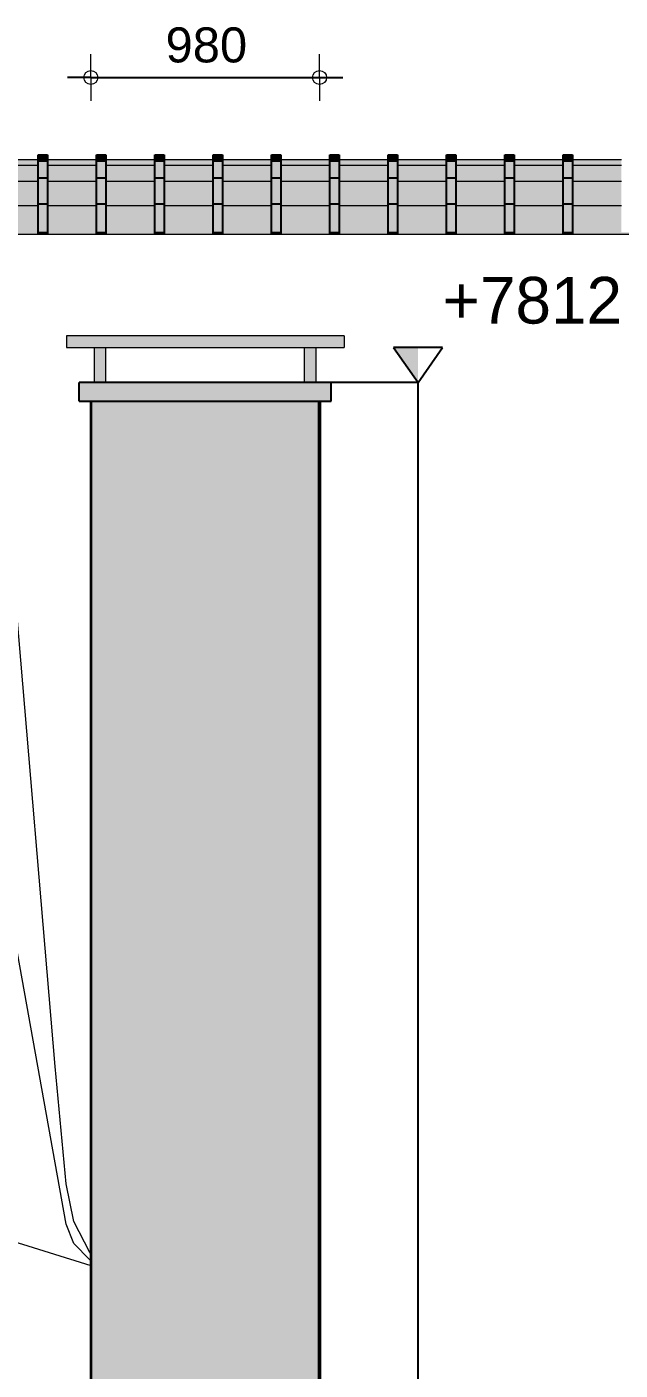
# Model space of a CAD drawing. Header units: millimetres. Extents: x -245 to 49755, y -245 to 41806.
# Drawn here: x 17854 to 19125, y 31304 to 34180 of the extents above; entities that cross this region are included whole.
import ezdxf

# ---------------------------------------------------------------- set-up
doc = ezdxf.new("R2010")
doc.units = ezdxf.units.MM
doc.linetypes.add('PUNKT2_S9', pattern=[1, 0, -1])
doc.layers.add('Standard', color=7, linetype='Continuous', lineweight=25)
doc.styles.add('ARIAL', font='arial.ttf')

msp = doc.modelspace()

# ---------------------------------------------------------------- hatches: boundary and pattern name
at = {"layer": 'Standard', "linetype": 'PUNKT2_S9', "lineweight": 25}
h = msp.add_hatch(color=250, dxfattribs=at)
h.paths.add_polyline_path([(18752.4, 33896.1), (18647.4, 33896.1), (18647.4, 33883.9), (18752.4, 33883.9)])
h.paths.add_polyline_path([(18772.4, 33896.1), (18772.4, 33883.9), (18877.4, 33883.9), (18877.4, 33896.1)])
h.paths.add_polyline_path([(19002.4, 33896.1), (18897.4, 33896.1), (18897.4, 33883.9), (19002.4, 33883.9)])
h.paths.add_polyline_path([(19022.4, 33896.1), (19022.4, 33883.9), (19127.4, 33883.9), (19127.4, 33896.1)])
h.paths.add_polyline_path([(19252.4, 33896.1), (19147.4, 33896.1), (19147.4, 33883.9), (19252.4, 33883.9)])
h.paths.add_polyline_path([(19272.4, 33896.1), (19272.4, 33883.9), (19377.4, 33883.9), (19377.4, 33896.1)])
h.paths.add_polyline_path([(19502.4, 33896.1), (19397.4, 33896.1), (19397.4, 33883.9), (19502.4, 33883.9)])
h.paths.add_polyline_path([(19522.4, 33896.1), (19522.4, 33883.9), (19627.4, 33883.9), (19627.4, 33896.1)])
h.paths.add_polyline_path([(19752.4, 33896.1), (19647.4, 33896.1), (19647.4, 33883.9), (19752.4, 33883.9)])
h.paths.add_polyline_path([(19772.4, 33896.1), (19772.4, 33883.9), (19877.4, 33883.9), (19877.4, 33896.1)])
h.paths.add_polyline_path([(20002.4, 33896.1), (19897.4, 33896.1), (19897.4, 33883.9), (20002.4, 33883.9)])
h.paths.add_polyline_path([(20022.4, 33896.1), (20022.4, 33883.9), (20127.4, 33883.9), (20127.4, 33896.1)])
h.paths.add_polyline_path([(20252.4, 33896.1), (20147.4, 33896.1), (20147.4, 33883.9), (20252.4, 33883.9)])
h.paths.add_polyline_path([(20272.4, 33896.1), (20272.4, 33883.9), (20377.4, 33883.9), (20377.4, 33896.1)])
h.paths.add_polyline_path([(20502.4, 33896.1), (20397.4, 33896.1), (20397.4, 33883.9), (20502.4, 33883.9)])
h.paths.add_polyline_path([(20522.4, 33896.1), (20522.4, 33883.9), (20627.4, 33883.9), (20627.4, 33896.1)])
h.paths.add_polyline_path([(20752.4, 33896.1), (20647.4, 33896.1), (20647.4, 33883.9), (20752.4, 33883.9)])
h.paths.add_polyline_path([(20772.4, 33896.1), (20772.4, 33883.9), (20877.4, 33883.9), (20877.4, 33896.1)])
h.paths.add_polyline_path([(21002.4, 33896.1), (20897.4, 33896.1), (20897.4, 33883.9), (21002.4, 33883.9)])
h.paths.add_polyline_path([(21022.4, 33896.1), (21022.4, 33883.9), (21127.4, 33883.9), (21127.4, 33896.1)])
h.paths.add_polyline_path([(21252.4, 33896.1), (21147.4, 33896.1), (21147.4, 33883.9), (21252.4, 33883.9)])
h.paths.add_polyline_path([(21272.4, 33896.1), (21272.4, 33883.9), (21377.4, 33883.9), (21377.4, 33896.1)])
h.paths.add_polyline_path([(21502.4, 33896.1), (21397.4, 33896.1), (21397.4, 33883.9), (21502.4, 33883.9)])
h.paths.add_polyline_path([(15864.2, 33883.9), (15981.8, 33883.9), (15981.8, 33896.1), (15864.2, 33896.1)])
h.paths.add_polyline_path([(16127.4, 33883.9), (16127.4, 33896.1), (16001.8, 33896.1), (16001.8, 33883.9)])
h.paths.add_polyline_path([(16147.4, 33883.9), (16252.4, 33883.9), (16252.4, 33896.1), (16147.4, 33896.1)])
h.paths.add_polyline_path([(16377.4, 33883.9), (16377.4, 33896.1), (16272.4, 33896.1), (16272.4, 33883.9)])
h.paths.add_polyline_path([(16397.4, 33883.9), (16502.4, 33883.9), (16502.4, 33896.1), (16397.4, 33896.1)])
h.paths.add_polyline_path([(16627.4, 33883.9), (16627.4, 33896.1), (16522.4, 33896.1), (16522.4, 33883.9)])
h.paths.add_polyline_path([(16647.4, 33883.9), (16752.4, 33883.9), (16752.4, 33896.1), (16647.4, 33896.1)])
h.paths.add_polyline_path([(16877.4, 33883.9), (16877.4, 33896.1), (16772.4, 33896.1), (16772.4, 33883.9)])
h.paths.add_polyline_path([(16897.4, 33883.9), (17002.4, 33883.9), (17002.4, 33896.1), (16897.4, 33896.1)])
h.paths.add_polyline_path([(17127.4, 33883.9), (17127.4, 33896.1), (17022.4, 33896.1), (17022.4, 33883.9)])
h.paths.add_polyline_path([(17147.4, 33883.9), (17252.4, 33883.9), (17252.4, 33896.1), (17147.4, 33896.1)])
h.paths.add_polyline_path([(17377.4, 33883.9), (17377.4, 33896.1), (17272.4, 33896.1), (17272.4, 33883.9)])
h.paths.add_polyline_path([(17397.4, 33883.9), (17502.4, 33883.9), (17502.4, 33896.1), (17397.4, 33896.1)])
h.paths.add_polyline_path([(17627.4, 33883.9), (17627.4, 33896.1), (17522.4, 33896.1), (17522.4, 33883.9)])
h.paths.add_polyline_path([(17647.4, 33883.9), (17752.4, 33883.9), (17752.4, 33896.1), (17647.4, 33896.1)])
h.paths.add_polyline_path([(17877.4, 33883.9), (17877.4, 33896.1), (17772.4, 33896.1), (17772.4, 33883.9)])
h.paths.add_polyline_path([(17897.4, 33883.9), (18002.4, 33883.9), (18002.4, 33896.1), (17897.4, 33896.1)])
h.paths.add_polyline_path([(18127.4, 33883.9), (18127.4, 33896.1), (18022.4, 33896.1), (18022.4, 33883.9)])
h.paths.add_polyline_path([(18147.4, 33883.9), (18252.4, 33883.9), (18252.4, 33896.1), (18147.4, 33896.1)])
h.paths.add_polyline_path([(18377.4, 33883.9), (18377.4, 33896.1), (18272.4, 33896.1), (18272.4, 33883.9)])
h.paths.add_polyline_path([(18397.4, 33883.9), (18502.4, 33883.9), (18502.4, 33896.1), (18397.4, 33896.1)])
h.paths.add_polyline_path([(18627.4, 33883.9), (18627.4, 33896.1), (18522.4, 33896.1), (18522.4, 33883.9)])
h.paths.add_polyline_path([(21504.2, 33896.1), (21504.2, 33883.9), (21522.4, 33883.9), (21522.4, 33896.1)])
h = msp.add_hatch(color=0, dxfattribs=at)
h.paths.add_polyline_path([(21397.4, 33849.2), (21502.4, 33849.2), (21502.4, 33883.9), (21397.4, 33883.9)])
h.paths.add_polyline_path([(21377.4, 33849.2), (21377.4, 33883.9), (21272.4, 33883.9), (21272.4, 33849.2)])
h.paths.add_polyline_path([(21147.4, 33849.2), (21252.4, 33849.2), (21252.4, 33883.9), (21147.4, 33883.9)])
h.paths.add_polyline_path([(21127.4, 33849.2), (21127.4, 33883.9), (21022.4, 33883.9), (21022.4, 33849.2)])
h.paths.add_polyline_path([(20897.4, 33849.2), (21002.4, 33849.2), (21002.4, 33883.9), (20897.4, 33883.9)])
h.paths.add_polyline_path([(20877.4, 33849.2), (20877.4, 33883.9), (20772.4, 33883.9), (20772.4, 33849.2)])
h.paths.add_polyline_path([(20647.4, 33849.2), (20752.4, 33849.2), (20752.4, 33883.9), (20647.4, 33883.9)])
h.paths.add_polyline_path([(20627.4, 33849.2), (20627.4, 33883.9), (20522.4, 33883.9), (20522.4, 33849.2)])
h.paths.add_polyline_path([(20397.4, 33849.2), (20502.4, 33849.2), (20502.4, 33883.9), (20397.4, 33883.9)])
h.paths.add_polyline_path([(20377.4, 33849.2), (20377.4, 33883.9), (20272.4, 33883.9), (20272.4, 33849.2)])
h.paths.add_polyline_path([(20147.4, 33849.2), (20252.4, 33849.2), (20252.4, 33883.9), (20147.4, 33883.9)])
h.paths.add_polyline_path([(20127.4, 33849.2), (20127.4, 33883.9), (20022.4, 33883.9), (20022.4, 33849.2)])
h.paths.add_polyline_path([(19897.4, 33849.2), (20002.4, 33849.2), (20002.4, 33883.9), (19897.4, 33883.9)])
h.paths.add_polyline_path([(19877.4, 33849.2), (19877.4, 33883.9), (19772.4, 33883.9), (19772.4, 33849.2)])
h.paths.add_polyline_path([(19647.4, 33849.2), (19752.4, 33849.2), (19752.4, 33883.9), (19647.4, 33883.9)])
h.paths.add_polyline_path([(19627.4, 33849.2), (19627.4, 33883.9), (19522.4, 33883.9), (19522.4, 33849.2)])
h.paths.add_polyline_path([(19397.4, 33849.2), (19502.4, 33849.2), (19502.4, 33883.9), (19397.4, 33883.9)])
h.paths.add_polyline_path([(19377.4, 33849.2), (19377.4, 33883.9), (19272.4, 33883.9), (19272.4, 33849.2)])
h.paths.add_polyline_path([(19147.4, 33849.2), (19252.4, 33849.2), (19252.4, 33883.9), (19147.4, 33883.9)])
h.paths.add_polyline_path([(19127.4, 33849.2), (19127.4, 33883.9), (19022.4, 33883.9), (19022.4, 33849.2)])
h.paths.add_polyline_path([(18897.4, 33849.2), (19002.4, 33849.2), (19002.4, 33883.9), (18897.4, 33883.9)])
h.paths.add_polyline_path([(18877.4, 33849.2), (18877.4, 33883.9), (18772.4, 33883.9), (18772.4, 33849.2)])
h.paths.add_polyline_path([(18647.4, 33849.2), (18752.4, 33849.2), (18752.4, 33883.9), (18647.4, 33883.9)])
h.paths.add_polyline_path([(18627.4, 33849.2), (18627.4, 33883.9), (18522.4, 33883.9), (18522.4, 33849.2)])
h.paths.add_polyline_path([(18397.4, 33849.2), (18502.4, 33849.2), (18502.4, 33883.9), (18397.4, 33883.9)])
h.paths.add_polyline_path([(18377.4, 33849.2), (18377.4, 33883.9), (18272.4, 33883.9), (18272.4, 33849.2)])
h.paths.add_polyline_path([(18147.4, 33849.2), (18252.4, 33849.2), (18252.4, 33883.9), (18147.4, 33883.9)])
h.paths.add_polyline_path([(18127.4, 33849.2), (18127.4, 33883.9), (18022.4, 33883.9), (18022.4, 33849.2)])
h.paths.add_polyline_path([(17897.4, 33849.2), (18002.4, 33849.2), (18002.4, 33883.9), (17897.4, 33883.9)])
h.paths.add_polyline_path([(17877.4, 33849.2), (17877.4, 33883.9), (17772.4, 33883.9), (17772.4, 33849.2)])
h.paths.add_polyline_path([(17647.4, 33849.2), (17752.4, 33849.2), (17752.4, 33883.9), (17647.4, 33883.9)])
h.paths.add_polyline_path([(17627.4, 33849.2), (17627.4, 33883.9), (17522.4, 33883.9), (17522.4, 33849.2)])
h.paths.add_polyline_path([(17397.4, 33849.2), (17502.4, 33849.2), (17502.4, 33883.9), (17397.4, 33883.9)])
h.paths.add_polyline_path([(17377.4, 33849.2), (17377.4, 33883.9), (17272.4, 33883.9), (17272.4, 33849.2)])
h.paths.add_polyline_path([(17147.4, 33849.2), (17252.4, 33849.2), (17252.4, 33883.9), (17147.4, 33883.9)])
h.paths.add_polyline_path([(17127.4, 33849.2), (17127.4, 33883.9), (17022.4, 33883.9), (17022.4, 33849.2)])
h.paths.add_polyline_path([(16897.4, 33849.2), (17002.4, 33849.2), (17002.4, 33883.9), (16897.4, 33883.9)])
h.paths.add_polyline_path([(16877.4, 33849.2), (16877.4, 33883.9), (16772.4, 33883.9), (16772.4, 33849.2)])
h.paths.add_polyline_path([(16647.4, 33849.2), (16752.4, 33849.2), (16752.4, 33883.9), (16647.4, 33883.9)])
h.paths.add_polyline_path([(16627.4, 33849.2), (16627.4, 33883.9), (16522.4, 33883.9), (16522.4, 33849.2)])
h.paths.add_polyline_path([(16397.4, 33849.2), (16502.4, 33849.2), (16502.4, 33883.9), (16397.4, 33883.9)])
h.paths.add_polyline_path([(16377.4, 33849.2), (16377.4, 33883.9), (16272.4, 33883.9), (16272.4, 33849.2)])
h.paths.add_polyline_path([(16147.4, 33849.2), (16252.4, 33849.2), (16252.4, 33883.9), (16147.4, 33883.9)])
h.paths.add_polyline_path([(16127.4, 33849.2), (16127.4, 33883.9), (16001.8, 33883.9), (16001.8, 33849.2)])
h.paths.add_polyline_path([(15864.2, 33849.2), (15981.8, 33849.2), (15981.8, 33883.9), (15864.2, 33883.9)])
h.paths.add_polyline_path([(21504.2, 33883.9), (21504.2, 33849.2), (21522.4, 33849.2), (21522.4, 33883.9)])
for color, points in [(251, [(17897.4, 33906.1), (17897.4, 33893.2), (17877.4, 33893.2), (17877.4, 33906.1)]), (250, [(17897.4, 33893.2), (17897.4, 33856.3), (17877.4, 33856.3), (17877.4, 33893.2)]), (251, [(18022.4, 33906.1), (18022.4, 33893.2), (18002.4, 33893.2), (18002.4, 33906.1)]), (250, [(18022.4, 33893.2), (18022.4, 33856.3), (18002.4, 33856.3), (18002.4, 33893.2)]), (251, [(18147.4, 33906.1), (18147.4, 33893.2), (18127.4, 33893.2), (18127.4, 33906.1)]), (250, [(18147.4, 33893.2), (18147.4, 33856.3), (18127.4, 33856.3), (18127.4, 33893.2)]), (251, [(18272.4, 33906.1), (18272.4, 33893.2), (18252.4, 33893.2), (18252.4, 33906.1)]), (250, [(18272.4, 33893.2), (18272.4, 33856.3), (18252.4, 33856.3), (18252.4, 33893.2)]), (251, [(18397.4, 33906.1), (18397.4, 33893.2), (18377.4, 33893.2), (18377.4, 33906.1)]), (250, [(18397.4, 33893.2), (18397.4, 33856.3), (18377.4, 33856.3), (18377.4, 33893.2)]), (251, [(18522.4, 33906.1), (18522.4, 33893.2), (18502.4, 33893.2), (18502.4, 33906.1)]), (250, [(18522.4, 33893.2), (18522.4, 33856.3), (18502.4, 33856.3), (18502.4, 33893.2)]), (251, [(18647.4, 33906.1), (18647.4, 33893.2), (18627.4, 33893.2), (18627.4, 33906.1)]), (250, [(18647.4, 33893.2), (18647.4, 33856.3), (18627.4, 33856.3), (18627.4, 33893.2)]), (251, [(18772.4, 33906.1), (18772.4, 33893.2), (18752.4, 33893.2), (18752.4, 33906.1)]), (250, [(18772.4, 33893.2), (18772.4, 33856.3), (18752.4, 33856.3), (18752.4, 33893.2)]), (251, [(18897.4, 33906.1), (18897.4, 33893.2), (18877.4, 33893.2), (18877.4, 33906.1)]), (250, [(18897.4, 33893.2), (18897.4, 33856.3), (18877.4, 33856.3), (18877.4, 33893.2)]), (251, [(19022.4, 33906.1), (19022.4, 33893.2), (19002.4, 33893.2), (19002.4, 33906.1)]), (250, [(19022.4, 33893.2), (19022.4, 33856.3), (19002.4, 33856.3), (19002.4, 33893.2)]), (250, [(17897.4, 33856.3), (17897.4, 33801.2), (17877.4, 33801.2), (17877.4, 33856.3)]), (250, [(18022.4, 33856.3), (18022.4, 33801.2), (18002.4, 33801.2), (18002.4, 33856.3)]), (250, [(18147.4, 33856.3), (18147.4, 33801.2), (18127.4, 33801.2), (18127.4, 33856.3)]), (250, [(18272.4, 33856.3), (18272.4, 33801.2), (18252.4, 33801.2), (18252.4, 33856.3)]), (250, [(18397.4, 33856.3), (18397.4, 33801.2), (18377.4, 33801.2), (18377.4, 33856.3)]), (250, [(18522.4, 33856.3), (18522.4, 33801.2), (18502.4, 33801.2), (18502.4, 33856.3)]), (250, [(18647.4, 33856.3), (18647.4, 33801.2), (18627.4, 33801.2), (18627.4, 33856.3)]), (250, [(18772.4, 33856.3), (18772.4, 33801.2), (18752.4, 33801.2), (18752.4, 33856.3)]), (250, [(18897.4, 33856.3), (18897.4, 33801.2), (18877.4, 33801.2), (18877.4, 33856.3)]), (250, [(19022.4, 33856.3), (19022.4, 33801.2), (19002.4, 33801.2), (19002.4, 33856.3)]), (250, [(17897.4, 33801.2), (17897.4, 33739.9), (17877.4, 33739.9), (17877.4, 33801.2)]), (250, [(18022.4, 33801.2), (18022.4, 33739.9), (18002.4, 33739.9), (18002.4, 33801.2)]), (250, [(18147.4, 33801.2), (18147.4, 33739.9), (18127.4, 33739.9), (18127.4, 33801.2)]), (250, [(18272.4, 33801.2), (18272.4, 33739.9), (18252.4, 33739.9), (18252.4, 33801.2)]), (250, [(18397.4, 33801.2), (18397.4, 33739.9), (18377.4, 33739.9), (18377.4, 33801.2)]), (250, [(18522.4, 33801.2), (18522.4, 33739.9), (18502.4, 33739.9), (18502.4, 33801.2)]), (250, [(18647.4, 33801.2), (18647.4, 33739.9), (18627.4, 33739.9), (18627.4, 33801.2)]), (250, [(18772.4, 33801.2), (18772.4, 33739.9), (18752.4, 33739.9), (18752.4, 33801.2)]), (250, [(18897.4, 33801.2), (18897.4, 33739.9), (18877.4, 33739.9), (18877.4, 33801.2)]), (250, [(19022.4, 33801.2), (19022.4, 33739.9), (19002.4, 33739.9), (19002.4, 33801.2)])]:
    msp.add_hatch(color=color, dxfattribs=at).paths.add_polyline_path(points, flags=16)
h = msp.add_hatch(color=0, dxfattribs=at)
h.paths.add_polyline_path([(18752.4, 33849.2), (18647.4, 33849.2), (18647.4, 33797.3), (18752.4, 33797.3)])
h.paths.add_polyline_path([(18772.4, 33849.2), (18772.4, 33797.3), (18877.4, 33797.3), (18877.4, 33849.2)])
h.paths.add_polyline_path([(19002.4, 33849.2), (18897.4, 33849.2), (18897.4, 33797.3), (19002.4, 33797.3)])
h.paths.add_polyline_path([(19022.4, 33849.2), (19022.4, 33797.3), (19127.4, 33797.3), (19127.4, 33849.2)])
h.paths.add_polyline_path([(19252.4, 33849.2), (19147.4, 33849.2), (19147.4, 33797.3), (19252.4, 33797.3)])
h.paths.add_polyline_path([(19272.4, 33849.2), (19272.4, 33797.3), (19377.4, 33797.3), (19377.4, 33849.2)])
h.paths.add_polyline_path([(19502.4, 33849.2), (19397.4, 33849.2), (19397.4, 33797.3), (19502.4, 33797.3)])
h.paths.add_polyline_path([(19522.4, 33849.2), (19522.4, 33797.3), (19627.4, 33797.3), (19627.4, 33849.2)])
h.paths.add_polyline_path([(19752.4, 33849.2), (19647.4, 33849.2), (19647.4, 33797.3), (19752.4, 33797.3)])
h.paths.add_polyline_path([(19772.4, 33849.2), (19772.4, 33797.3), (19877.4, 33797.3), (19877.4, 33849.2)])
h.paths.add_polyline_path([(20002.4, 33849.2), (19897.4, 33849.2), (19897.4, 33797.3), (20002.4, 33797.3)])
h.paths.add_polyline_path([(20022.4, 33849.2), (20022.4, 33797.3), (20127.4, 33797.3), (20127.4, 33849.2)])
h.paths.add_polyline_path([(20252.4, 33849.2), (20147.4, 33849.2), (20147.4, 33797.3), (20252.4, 33797.3)])
h.paths.add_polyline_path([(20272.4, 33849.2), (20272.4, 33797.3), (20377.4, 33797.3), (20377.4, 33849.2)])
h.paths.add_polyline_path([(20502.4, 33849.2), (20397.4, 33849.2), (20397.4, 33797.3), (20502.4, 33797.3)])
h.paths.add_polyline_path([(20522.4, 33849.2), (20522.4, 33797.3), (20627.4, 33797.3), (20627.4, 33849.2)])
h.paths.add_polyline_path([(20752.4, 33849.2), (20647.4, 33849.2), (20647.4, 33797.3), (20752.4, 33797.3)])
h.paths.add_polyline_path([(20772.4, 33849.2), (20772.4, 33797.3), (20877.4, 33797.3), (20877.4, 33849.2)])
h.paths.add_polyline_path([(21002.4, 33849.2), (20897.4, 33849.2), (20897.4, 33797.3), (21002.4, 33797.3)])
h.paths.add_polyline_path([(21022.4, 33849.2), (21022.4, 33797.3), (21127.4, 33797.3), (21127.4, 33849.2)])
h.paths.add_polyline_path([(21252.4, 33849.2), (21147.4, 33849.2), (21147.4, 33797.3), (21252.4, 33797.3)])
h.paths.add_polyline_path([(21272.4, 33849.2), (21272.4, 33797.3), (21377.4, 33797.3), (21377.4, 33849.2)])
h.paths.add_polyline_path([(21502.4, 33849.2), (21397.4, 33849.2), (21397.4, 33797.3), (21502.4, 33797.3)])
h.paths.add_polyline_path([(15864.2, 33797.3), (15981.8, 33797.3), (15981.8, 33849.2), (15864.2, 33849.2)])
h.paths.add_polyline_path([(16127.4, 33797.3), (16127.4, 33849.2), (16001.8, 33849.2), (16001.8, 33797.3)])
h.paths.add_polyline_path([(16147.4, 33797.3), (16252.4, 33797.3), (16252.4, 33849.2), (16147.4, 33849.2)])
h.paths.add_polyline_path([(16377.4, 33797.3), (16377.4, 33849.2), (16272.4, 33849.2), (16272.4, 33797.3)])
h.paths.add_polyline_path([(16397.4, 33797.3), (16502.4, 33797.3), (16502.4, 33849.2), (16397.4, 33849.2)])
h.paths.add_polyline_path([(16627.4, 33797.3), (16627.4, 33849.2), (16522.4, 33849.2), (16522.4, 33797.3)])
h.paths.add_polyline_path([(16647.4, 33797.3), (16752.4, 33797.3), (16752.4, 33849.2), (16647.4, 33849.2)])
h.paths.add_polyline_path([(16877.4, 33797.3), (16877.4, 33849.2), (16772.4, 33849.2), (16772.4, 33797.3)])
h.paths.add_polyline_path([(16897.4, 33797.3), (17002.4, 33797.3), (17002.4, 33849.2), (16897.4, 33849.2)])
h.paths.add_polyline_path([(17127.4, 33797.3), (17127.4, 33849.2), (17022.4, 33849.2), (17022.4, 33797.3)])
h.paths.add_polyline_path([(17147.4, 33797.3), (17252.4, 33797.3), (17252.4, 33849.2), (17147.4, 33849.2)])
h.paths.add_polyline_path([(17377.4, 33797.3), (17377.4, 33849.2), (17272.4, 33849.2), (17272.4, 33797.3)])
h.paths.add_polyline_path([(17397.4, 33797.3), (17502.4, 33797.3), (17502.4, 33849.2), (17397.4, 33849.2)])
h.paths.add_polyline_path([(17627.4, 33797.3), (17627.4, 33849.2), (17522.4, 33849.2), (17522.4, 33797.3)])
h.paths.add_polyline_path([(17647.4, 33797.3), (17752.4, 33797.3), (17752.4, 33849.2), (17647.4, 33849.2)])
h.paths.add_polyline_path([(17877.4, 33797.3), (17877.4, 33849.2), (17772.4, 33849.2), (17772.4, 33797.3)])
h.paths.add_polyline_path([(17897.4, 33797.3), (18002.4, 33797.3), (18002.4, 33849.2), (17897.4, 33849.2)])
h.paths.add_polyline_path([(18127.4, 33797.3), (18127.4, 33849.2), (18022.4, 33849.2), (18022.4, 33797.3)])
h.paths.add_polyline_path([(18147.4, 33797.3), (18252.4, 33797.3), (18252.4, 33849.2), (18147.4, 33849.2)])
h.paths.add_polyline_path([(18377.4, 33797.3), (18377.4, 33849.2), (18272.4, 33849.2), (18272.4, 33797.3)])
h.paths.add_polyline_path([(18397.4, 33797.3), (18502.4, 33797.3), (18502.4, 33849.2), (18397.4, 33849.2)])
h.paths.add_polyline_path([(18627.4, 33797.3), (18627.4, 33849.2), (18522.4, 33849.2), (18522.4, 33797.3)])
h.paths.add_polyline_path([(21504.2, 33849.2), (21504.2, 33797.3), (21522.4, 33797.3), (21522.4, 33849.2)])
h = msp.add_hatch(color=0, dxfattribs=at)
h.paths.add_polyline_path([(21504.2, 33736.1), (21504.2, 33739.9), (21502.4, 33739.9), (21502.4, 33797.3), (21397.4, 33797.3), (21397.4, 33739.9), (21377.4, 33739.9), (21377.4, 33797.3), (21272.4, 33797.3), (21272.4, 33739.9), (21252.4, 33739.9), (21252.4, 33797.3), (21147.4, 33797.3), (21147.4, 33739.9), (21127.4, 33739.9), (21127.4, 33797.3), (21022.4, 33797.3), (21022.4, 33739.9), (21002.4, 33739.9), (21002.4, 33797.3), (20897.4, 33797.3), (20897.4, 33739.9), (20877.4, 33739.9), (20877.4, 33797.3), (20772.4, 33797.3), (20772.4, 33739.9), (20752.4, 33739.9), (20752.4, 33797.3), (20647.4, 33797.3), (20647.4, 33739.9), (20627.4, 33739.9), (20627.4, 33797.3), (20522.4, 33797.3), (20522.4, 33739.9), (20502.4, 33739.9), (20502.4, 33797.3), (20397.4, 33797.3), (20397.4, 33739.9), (20377.4, 33739.9), (20377.4, 33797.3), (20272.4, 33797.3), (20272.4, 33739.9), (20252.4, 33739.9), (20252.4, 33797.3), (20147.4, 33797.3), (20147.4, 33739.9), (20127.4, 33739.9), (20127.4, 33797.3), (20022.4, 33797.3), (20022.4, 33739.9), (20002.4, 33739.9), (20002.4, 33797.3), (19897.4, 33797.3), (19897.4, 33739.9), (19877.4, 33739.9), (19877.4, 33797.3), (19772.4, 33797.3), (19772.4, 33739.9), (19752.4, 33739.9), (19752.4, 33797.3), (19647.4, 33797.3), (19647.4, 33739.9), (19627.4, 33739.9), (19627.4, 33797.3), (19522.4, 33797.3), (19522.4, 33739.9), (19502.4, 33739.9), (19502.4, 33797.3), (19397.4, 33797.3), (19397.4, 33739.9), (19377.4, 33739.9), (19377.4, 33797.3), (19272.4, 33797.3), (19272.4, 33739.9), (19252.4, 33739.9), (19252.4, 33797.3), (19147.4, 33797.3), (19147.4, 33739.9), (19127.4, 33739.9), (19127.4, 33797.3), (19022.4, 33797.3), (19022.4, 33739.9), (19002.4, 33739.9), (19002.4, 33797.3), (18897.4, 33797.3), (18897.4, 33739.9), (18877.4, 33739.9), (18877.4, 33797.3), (18772.4, 33797.3), (18772.4, 33739.9), (18752.4, 33739.9), (18752.4, 33797.3), (18647.4, 33797.3), (18647.4, 33739.9), (18627.4, 33739.9), (18627.4, 33797.3), (18522.4, 33797.3), (18522.4, 33739.9), (18502.4, 33739.9), (18502.4, 33797.3), (18397.4, 33797.3), (18397.4, 33739.9), (18377.4, 33739.9), (18377.4, 33797.3), (18272.4, 33797.3), (18272.4, 33739.9), (18252.4, 33739.9), (18252.4, 33797.3), (18147.4, 33797.3), (18147.4, 33739.9), (18127.4, 33739.9), (18127.4, 33797.3), (18022.4, 33797.3), (18022.4, 33739.9), (18002.4, 33739.9), (18002.4, 33797.3), (17897.4, 33797.3), (17897.4, 33739.9), (17877.4, 33739.9), (17877.4, 33797.3), (17772.4, 33797.3), (17772.4, 33739.9), (17752.4, 33739.9), (17752.4, 33797.3), (17647.4, 33797.3), (17647.4, 33739.9), (17627.4, 33739.9), (17627.4, 33797.3), (17522.4, 33797.3), (17522.4, 33739.9), (17502.4, 33739.9), (17502.4, 33797.3), (17397.4, 33797.3), (17397.4, 33739.9), (17377.4, 33739.9), (17377.4, 33797.3), (17272.4, 33797.3), (17272.4, 33739.9), (17252.4, 33739.9), (17252.4, 33797.3), (17147.4, 33797.3), (17147.4, 33739.9), (17127.4, 33739.9), (17127.4, 33797.3), (17022.4, 33797.3), (17022.4, 33739.9), (17002.4, 33739.9), (17002.4, 33797.3), (16897.4, 33797.3), (16897.4, 33739.9), (16877.4, 33739.9), (16877.4, 33797.3), (16772.4, 33797.3), (16772.4, 33739.9), (16752.4, 33739.9), (16752.4, 33797.3), (16647.4, 33797.3), (16647.4, 33739.9), (16627.4, 33739.9), (16627.4, 33797.3), (16522.4, 33797.3), (16522.4, 33739.9), (16502.4, 33739.9), (16502.4, 33797.3), (16397.4, 33797.3), (16397.4, 33739.9), (16377.4, 33739.9), (16377.4, 33797.3), (16272.4, 33797.3), (16272.4, 33739.9), (16252.4, 33739.9), (16252.4, 33797.3), (16147.4, 33797.3), (16147.4, 33739.9), (16127.4, 33739.9), (16127.4, 33797.3), (16001.8, 33797.3), (16001.8, 33739.9), (15981.8, 33739.9), (15981.8, 33797.3), (15864.2, 33797.3), (15864.2, 33736.1)])
h.paths.add_polyline_path([(21504.2, 33797.3), (21504.2, 33739.9), (21522.4, 33739.9), (21522.4, 33797.3)])
for color, points in [(0, [(17938.1, 33493.1), (18533.1, 33493.1), (18533.1, 33518.1), (17938.1, 33518.1)]), (250, [(17998.1, 33493.1), (17998.1, 33418.1), (17999.3, 33418.1), (17999.3, 33493.1)]), (0, [(17999.3, 33493.1), (17999.3, 33418.1), (18001.6, 33418.1), (18001.6, 33493.1)]), (0, [(18001.6, 33493.1), (18001.6, 33418.1), (18004.8, 33418.1), (18004.8, 33493.1)]), (0, [(18004.8, 33493.1), (18004.8, 33418.1), (18008.5, 33418.1), (18008.5, 33493.1)]), (0, [(18008.5, 33493.1), (18008.5, 33418.1), (18012.5, 33418.1), (18012.5, 33493.1)]), (0, [(18012.5, 33493.1), (18012.5, 33418.1), (18016.2, 33418.1), (18016.2, 33493.1)]), (0, [(18016.2, 33493.1), (18016.2, 33418.1), (18019.4, 33418.1), (18019.4, 33493.1)]), (0, [(18019.4, 33493.1), (18019.4, 33418.1), (18021.7, 33418.1), (18021.7, 33493.1)]), (0, [(18021.7, 33493.1), (18021.7, 33418.1), (18023, 33418.1), (18023, 33493.1)]), (250, [(18448.2, 33493.1), (18448.2, 33418.1), (18449.4, 33418.1), (18449.4, 33493.1)]), (0, [(18449.4, 33493.1), (18449.4, 33418.1), (18451.7, 33418.1), (18451.7, 33493.1)]), (0, [(18451.7, 33493.1), (18451.7, 33418.1), (18454.9, 33418.1), (18454.9, 33493.1)]), (0, [(18454.9, 33493.1), (18454.9, 33418.1), (18458.6, 33418.1), (18458.6, 33493.1)]), (0, [(18458.6, 33493.1), (18458.6, 33418.1), (18462.6, 33418.1), (18462.6, 33493.1)]), (0, [(18462.6, 33493.1), (18462.6, 33418.1), (18466.3, 33418.1), (18466.3, 33493.1)]), (0, [(18466.3, 33493.1), (18466.3, 33418.1), (18469.5, 33418.1), (18469.5, 33493.1)]), (0, [(18469.5, 33493.1), (18469.5, 33418.1), (18471.8, 33418.1), (18471.8, 33493.1)]), (0, [(18471.8, 33493.1), (18471.8, 33418.1), (18473.1, 33418.1), (18473.1, 33493.1)]), (0, [(17965.6, 33418.1), (17965.6, 33378.1), (18505.6, 33378.1), (18505.6, 33418.1)]), (251, [(18480.6, 33378.1), (17990.6, 33378.1), (17990.6, 29672.1), (18480.6, 29672.1)])]:
    msp.add_hatch(color=color, dxfattribs=at).paths.add_polyline_path(points)
at = {"layer": 'Standard', "linetype": 'PUNKT2_S9', "lineweight": -3}
msp.add_hatch(color=7, dxfattribs=at).paths.add_polyline_path([(18691.8, 33418.1), (18691.8, 33493.1), (18639.3, 33493.1)])

# ---------------------------------------------------------------- linework, layer by layer
at = {"layer": 'Standard', "color": 7, "linetype": 'Continuous', "lineweight": 18}
for p, q in [((17990.6, 34071.4), (17990.6, 34121.4)), ((18480.6, 34071.4), (18480.6, 34121.4)), ((17990.6, 34071.4), (17990.6, 34021.4)), ((18480.6, 34071.4), (18480.6, 34021.4))]:
    msp.add_line(p, q, dxfattribs=at)
at = {"layer": 'Standard', "color": 30, "linetype": 'Continuous', "lineweight": -3}
for p, q in [((17990.6, 34071.4), (17940.6, 34071.4)), ((17990.6, 34071.4), (18086.9, 34071.4)), ((18086.9, 34071.4), (18480.6, 34071.4)), ((18480.6, 34071.4), (18530.6, 34071.4))]:
    msp.add_line(p, q, dxfattribs=at)
at = {"layer": 'Standard', "color": 253, "linetype": 'Continuous', "lineweight": 18}
for p, q in [((17772.4, 33896.1), (17877.4, 33896.1)), ((17772.4, 33896.1), (17877.4, 33896.1)), ((17897.4, 33896.1), (18002.4, 33896.1)), ((17897.4, 33896.1), (18002.4, 33896.1)), ((18022.4, 33896.1), (18127.4, 33896.1)), ((18022.4, 33896.1), (18127.4, 33896.1)), ((18147.4, 33896.1), (18252.4, 33896.1)), ((18147.4, 33896.1), (18252.4, 33896.1)), ((18272.4, 33896.1), (18377.4, 33896.1)), ((18272.4, 33896.1), (18377.4, 33896.1)), ((18397.4, 33896.1), (18502.4, 33896.1)), ((18397.4, 33896.1), (18502.4, 33896.1)), ((18522.4, 33896.1), (18627.4, 33896.1)), ((18522.4, 33896.1), (18627.4, 33896.1)), ((18647.4, 33896.1), (18752.4, 33896.1)), ((18647.4, 33896.1), (18752.4, 33896.1)), ((18772.4, 33896.1), (18877.4, 33896.1)), ((18772.4, 33896.1), (18877.4, 33896.1)), ((18897.4, 33896.1), (19002.4, 33896.1)), ((18897.4, 33896.1), (19002.4, 33896.1)), ((19022.4, 33896.1), (19127.4, 33896.1)), ((19022.4, 33896.1), (19127.4, 33896.1)), ((17914.5, 31953.5), (17827.7, 32975.9)), ((17937.6, 31616), (17825, 32245)), ((17937.6, 31702.6), (17914.5, 31953.5)), ((17954.5, 31622), (17937.6, 31702.6)), ((17954.5, 31574.5), (17937.6, 31616)), ((17988.1, 31555.4), (17954.5, 31622)), ((17800.8, 31587.1), (17990.6, 31527.7)), ((17988.1, 31540.1), (17954.5, 31574.5)), ((17990.6, 31552.4), (17988.1, 31555.4)), ((17990.6, 31538.6), (17988.1, 31540.1)), ((17990.6, 31363.7), (17990.6, 31062.1)), ((18480.6, 31062.1), (18480.6, 31363.6))]:
    msp.add_line(p, q, dxfattribs=at)
at = {"layer": 'Standard', "color": 250, "linetype": 'Continuous', "lineweight": 18}
for p, q in [((17772.4, 33896.1), (17877.4, 33896.1)), ((17772.4, 33883.9), (17877.4, 33883.9)), ((17897.4, 33896.1), (18002.4, 33896.1)), ((17897.4, 33883.9), (18002.4, 33883.9)), ((18022.4, 33896.1), (18127.4, 33896.1)), ((18022.4, 33883.9), (18127.4, 33883.9)), ((18147.4, 33896.1), (18252.4, 33896.1)), ((18147.4, 33883.9), (18252.4, 33883.9)), ((18272.4, 33896.1), (18377.4, 33896.1)), ((18272.4, 33883.9), (18377.4, 33883.9)), ((18397.4, 33896.1), (18502.4, 33896.1)), ((18397.4, 33883.9), (18502.4, 33883.9)), ((18522.4, 33896.1), (18627.4, 33896.1)), ((18522.4, 33883.9), (18627.4, 33883.9)), ((18647.4, 33896.1), (18752.4, 33896.1)), ((18647.4, 33883.9), (18752.4, 33883.9)), ((18772.4, 33896.1), (18877.4, 33896.1)), ((18772.4, 33883.9), (18877.4, 33883.9)), ((18897.4, 33896.1), (19002.4, 33896.1)), ((18897.4, 33883.9), (19002.4, 33883.9)), ((19022.4, 33896.1), (19127.4, 33896.1)), ((19022.4, 33883.9), (19127.4, 33883.9)), ((17772.4, 33849.2), (17877.4, 33849.2)), ((17897.4, 33849.2), (18002.4, 33849.2)), ((18022.4, 33849.2), (18127.4, 33849.2)), ((18147.4, 33849.2), (18252.4, 33849.2)), ((18272.4, 33849.2), (18377.4, 33849.2)), ((18397.4, 33849.2), (18502.4, 33849.2)), ((18522.4, 33849.2), (18627.4, 33849.2)), ((18647.4, 33849.2), (18752.4, 33849.2)), ((18772.4, 33849.2), (18877.4, 33849.2)), ((18897.4, 33849.2), (19002.4, 33849.2)), ((19022.4, 33849.2), (19127.4, 33849.2)), ((17772.4, 33797.3), (17877.4, 33797.3)), ((17897.4, 33797.3), (18002.4, 33797.3)), ((18022.4, 33797.3), (18127.4, 33797.3)), ((18147.4, 33797.3), (18252.4, 33797.3)), ((18272.4, 33797.3), (18377.4, 33797.3)), ((18397.4, 33797.3), (18502.4, 33797.3)), ((18522.4, 33797.3), (18627.4, 33797.3)), ((18647.4, 33797.3), (18752.4, 33797.3)), ((18772.4, 33797.3), (18877.4, 33797.3)), ((18897.4, 33797.3), (19002.4, 33797.3)), ((19022.4, 33797.3), (19127.4, 33797.3)), ((15864.2, 33736.1), (21504.2, 33736.1))]:
    msp.add_line(p, q, dxfattribs=at)
at = {"layer": 'Standard', "color": 117, "linetype": 'Continuous', "lineweight": -3}
for p, q in [((17877.4, 33893.2), (17877.4, 33906.1)), ((17877.4, 33906.1), (17897.4, 33906.1)), ((17877.4, 33856.3), (17877.4, 33893.2)), ((17877.4, 33893.2), (17897.4, 33893.2)), ((17897.4, 33906.1), (17897.4, 33893.2)), ((17897.4, 33893.2), (17897.4, 33856.3)), ((18002.4, 33893.2), (18002.4, 33906.1)), ((18002.4, 33906.1), (18022.4, 33906.1)), ((18002.4, 33856.3), (18002.4, 33893.2)), ((18002.4, 33893.2), (18022.4, 33893.2)), ((18022.4, 33906.1), (18022.4, 33893.2)), ((18022.4, 33893.2), (18022.4, 33856.3)), ((18127.4, 33893.2), (18127.4, 33906.1)), ((18127.4, 33906.1), (18147.4, 33906.1)), ((18127.4, 33856.3), (18127.4, 33893.2)), ((18127.4, 33893.2), (18147.4, 33893.2)), ((18147.4, 33906.1), (18147.4, 33893.2)), ((18147.4, 33893.2), (18147.4, 33856.3)), ((18252.4, 33893.2), (18252.4, 33906.1)), ((18252.4, 33906.1), (18272.4, 33906.1)), ((18252.4, 33856.3), (18252.4, 33893.2)), ((18252.4, 33893.2), (18272.4, 33893.2)), ((18272.4, 33906.1), (18272.4, 33893.2)), ((18272.4, 33893.2), (18272.4, 33856.3)), ((18377.4, 33893.2), (18377.4, 33906.1)), ((18377.4, 33906.1), (18397.4, 33906.1)), ((18377.4, 33856.3), (18377.4, 33893.2)), ((18377.4, 33893.2), (18397.4, 33893.2)), ((18397.4, 33906.1), (18397.4, 33893.2)), ((18397.4, 33893.2), (18397.4, 33856.3)), ((18502.4, 33893.2), (18502.4, 33906.1)), ((18502.4, 33906.1), (18522.4, 33906.1)), ((18502.4, 33856.3), (18502.4, 33893.2)), ((18502.4, 33893.2), (18522.4, 33893.2)), ((18522.4, 33906.1), (18522.4, 33893.2)), ((18522.4, 33893.2), (18522.4, 33856.3)), ((18627.4, 33893.2), (18627.4, 33906.1)), ((18627.4, 33906.1), (18647.4, 33906.1)), ((18627.4, 33856.3), (18627.4, 33893.2)), ((18627.4, 33893.2), (18647.4, 33893.2)), ((18647.4, 33906.1), (18647.4, 33893.2)), ((18647.4, 33893.2), (18647.4, 33856.3)), ((18752.4, 33893.2), (18752.4, 33906.1)), ((18752.4, 33906.1), (18772.4, 33906.1)), ((18752.4, 33856.3), (18752.4, 33893.2)), ((18752.4, 33893.2), (18772.4, 33893.2)), ((18772.4, 33906.1), (18772.4, 33893.2)), ((18772.4, 33893.2), (18772.4, 33856.3)), ((18877.4, 33893.2), (18877.4, 33906.1)), ((18877.4, 33906.1), (18897.4, 33906.1)), ((18877.4, 33856.3), (18877.4, 33893.2)), ((18877.4, 33893.2), (18897.4, 33893.2)), ((18897.4, 33906.1), (18897.4, 33893.2)), ((18897.4, 33893.2), (18897.4, 33856.3)), ((19002.4, 33893.2), (19002.4, 33906.1)), ((19002.4, 33906.1), (19022.4, 33906.1)), ((19002.4, 33856.3), (19002.4, 33893.2)), ((19002.4, 33893.2), (19022.4, 33893.2)), ((19022.4, 33906.1), (19022.4, 33893.2)), ((19022.4, 33893.2), (19022.4, 33856.3)), ((17877.4, 33801.2), (17877.4, 33856.3)), ((17877.4, 33856.3), (17897.4, 33856.3)), ((17897.4, 33856.3), (17897.4, 33801.2)), ((18002.4, 33801.2), (18002.4, 33856.3)), ((18002.4, 33856.3), (18022.4, 33856.3)), ((18022.4, 33856.3), (18022.4, 33801.2)), ((18127.4, 33801.2), (18127.4, 33856.3)), ((18127.4, 33856.3), (18147.4, 33856.3)), ((18147.4, 33856.3), (18147.4, 33801.2)), ((18252.4, 33801.2), (18252.4, 33856.3)), ((18252.4, 33856.3), (18272.4, 33856.3)), ((18272.4, 33856.3), (18272.4, 33801.2)), ((18377.4, 33801.2), (18377.4, 33856.3)), ((18377.4, 33856.3), (18397.4, 33856.3)), ((18397.4, 33856.3), (18397.4, 33801.2)), ((18502.4, 33801.2), (18502.4, 33856.3)), ((18502.4, 33856.3), (18522.4, 33856.3)), ((18522.4, 33856.3), (18522.4, 33801.2)), ((18627.4, 33801.2), (18627.4, 33856.3)), ((18627.4, 33856.3), (18647.4, 33856.3)), ((18647.4, 33856.3), (18647.4, 33801.2)), ((18752.4, 33801.2), (18752.4, 33856.3)), ((18752.4, 33856.3), (18772.4, 33856.3)), ((18772.4, 33856.3), (18772.4, 33801.2)), ((18877.4, 33801.2), (18877.4, 33856.3)), ((18877.4, 33856.3), (18897.4, 33856.3)), ((18897.4, 33856.3), (18897.4, 33801.2)), ((19002.4, 33801.2), (19002.4, 33856.3)), ((19002.4, 33856.3), (19022.4, 33856.3)), ((19022.4, 33856.3), (19022.4, 33801.2)), ((17877.4, 33739.9), (17877.4, 33801.2)), ((17877.4, 33801.2), (17897.4, 33801.2)), ((17897.4, 33801.2), (17897.4, 33739.9)), ((18002.4, 33739.9), (18002.4, 33801.2)), ((18002.4, 33801.2), (18022.4, 33801.2)), ((18022.4, 33801.2), (18022.4, 33739.9)), ((18127.4, 33739.9), (18127.4, 33801.2)), ((18127.4, 33801.2), (18147.4, 33801.2)), ((18147.4, 33801.2), (18147.4, 33739.9)), ((18252.4, 33739.9), (18252.4, 33801.2)), ((18252.4, 33801.2), (18272.4, 33801.2)), ((18272.4, 33801.2), (18272.4, 33739.9)), ((18377.4, 33739.9), (18377.4, 33801.2)), ((18377.4, 33801.2), (18397.4, 33801.2)), ((18397.4, 33801.2), (18397.4, 33739.9)), ((18502.4, 33739.9), (18502.4, 33801.2)), ((18502.4, 33801.2), (18522.4, 33801.2)), ((18522.4, 33801.2), (18522.4, 33739.9)), ((18627.4, 33739.9), (18627.4, 33801.2)), ((18627.4, 33801.2), (18647.4, 33801.2)), ((18647.4, 33801.2), (18647.4, 33739.9)), ((18752.4, 33739.9), (18752.4, 33801.2)), ((18752.4, 33801.2), (18772.4, 33801.2)), ((18772.4, 33801.2), (18772.4, 33739.9)), ((18877.4, 33739.9), (18877.4, 33801.2)), ((18877.4, 33801.2), (18897.4, 33801.2)), ((18897.4, 33801.2), (18897.4, 33739.9)), ((19002.4, 33739.9), (19002.4, 33801.2)), ((19002.4, 33801.2), (19022.4, 33801.2)), ((19022.4, 33801.2), (19022.4, 33739.9)), ((17877.4, 33739.9), (17877.4, 33736.1)), ((17877.4, 33736.1), (17877.4, 33739.9)), ((17877.4, 33739.9), (17897.4, 33739.9)), ((17897.4, 33739.9), (17897.4, 33736.1)), ((17897.4, 33736.1), (17897.4, 33739.9)), ((18002.4, 33739.9), (18002.4, 33736.1)), ((18002.4, 33736.1), (18002.4, 33739.9)), ((18002.4, 33739.9), (18022.4, 33739.9)), ((18022.4, 33739.9), (18022.4, 33736.1)), ((18022.4, 33736.1), (18022.4, 33739.9)), ((18127.4, 33739.9), (18127.4, 33736.1)), ((18127.4, 33736.1), (18127.4, 33739.9)), ((18127.4, 33739.9), (18147.4, 33739.9)), ((18147.4, 33739.9), (18147.4, 33736.1)), ((18147.4, 33736.1), (18147.4, 33739.9)), ((18252.4, 33739.9), (18252.4, 33736.1)), ((18252.4, 33736.1), (18252.4, 33739.9)), ((18252.4, 33739.9), (18272.4, 33739.9)), ((18272.4, 33739.9), (18272.4, 33736.1)), ((18272.4, 33736.1), (18272.4, 33739.9)), ((18377.4, 33739.9), (18377.4, 33736.1)), ((18377.4, 33736.1), (18377.4, 33739.9)), ((18377.4, 33739.9), (18397.4, 33739.9)), ((18397.4, 33739.9), (18397.4, 33736.1)), ((18397.4, 33736.1), (18397.4, 33739.9)), ((18502.4, 33739.9), (18502.4, 33736.1)), ((18502.4, 33736.1), (18502.4, 33739.9)), ((18502.4, 33739.9), (18522.4, 33739.9)), ((18522.4, 33739.9), (18522.4, 33736.1)), ((18522.4, 33736.1), (18522.4, 33739.9)), ((18627.4, 33739.9), (18627.4, 33736.1)), ((18627.4, 33736.1), (18627.4, 33739.9)), ((18627.4, 33739.9), (18647.4, 33739.9)), ((18647.4, 33739.9), (18647.4, 33736.1)), ((18647.4, 33736.1), (18647.4, 33739.9)), ((18752.4, 33739.9), (18752.4, 33736.1)), ((18752.4, 33736.1), (18752.4, 33739.9)), ((18752.4, 33739.9), (18772.4, 33739.9)), ((18772.4, 33739.9), (18772.4, 33736.1)), ((18772.4, 33736.1), (18772.4, 33739.9)), ((18877.4, 33739.9), (18877.4, 33736.1)), ((18877.4, 33736.1), (18877.4, 33739.9)), ((18877.4, 33739.9), (18897.4, 33739.9)), ((18897.4, 33739.9), (18897.4, 33736.1)), ((18897.4, 33736.1), (18897.4, 33739.9)), ((19002.4, 33739.9), (19002.4, 33736.1)), ((19002.4, 33736.1), (19002.4, 33739.9)), ((19002.4, 33739.9), (19022.4, 33739.9)), ((19022.4, 33739.9), (19022.4, 33736.1)), ((19022.4, 33736.1), (19022.4, 33739.9))]:
    msp.add_line(p, q, dxfattribs=at)
at = {"layer": 'Standard', "color": 59, "linetype": 'Continuous', "lineweight": 18}
for p, q in [((17938.1, 33518.1), (17938.1, 33493.1)), ((18533.1, 33518.1), (17938.1, 33518.1)), ((18533.1, 33518.1), (18533.1, 33493.1)), ((17938.1, 33493.1), (18533.1, 33493.1)), ((17998.1, 33418.1), (17998.1, 33493.1)), ((18023, 33418.1), (18023, 33493.1)), ((18448.2, 33418.1), (18448.2, 33493.1)), ((18473.1, 33418.1), (18473.1, 33493.1))]:
    msp.add_line(p, q, dxfattribs=at)
at = {"layer": 'Standard', "color": 7, "linetype": 'Continuous', "lineweight": -3}
for p, q in [((18744.3, 33493.1), (18639.3, 33493.1)), ((18639.3, 33493.1), (18691.8, 33418.1)), ((18691.8, 33418.1), (18744.3, 33493.1)), ((18691.8, 33418.1), (18307.1, 33418.1)), ((18691.8, 29787.8), (18691.8, 33418.1))]:
    msp.add_line(p, q, dxfattribs=at)
at = {"layer": 'Standard', "color": 59, "linetype": 'Continuous', "lineweight": 25}
for p, q in [((17965.6, 33378.1), (17965.6, 33418.1)), ((18505.6, 33418.1), (17965.6, 33418.1)), ((18505.6, 33378.1), (18505.6, 33418.1)), ((17965.6, 33378.1), (18505.6, 33378.1))]:
    msp.add_line(p, q, dxfattribs=at)
at = {"layer": 'Standard', "color": 26, "linetype": 'Continuous', "lineweight": 25}
for p, q in [((17990.6, 33378.1), (17990.6, 31363.7)), ((18480.6, 31363.6), (18480.6, 33378.1))]:
    msp.add_line(p, q, dxfattribs=at)
at = {"layer": 'Standard', "color": 7, "linetype": 'Continuous', "lineweight": 35}
msp.add_line((17990.6, 33378.1), (17990.6, 29462.1), dxfattribs=at)
at = {"layer": 'Standard', "color": 7, "linetype": 'Continuous', "lineweight": 50}
msp.add_line((18480.6, 29462.1), (18480.6, 33378.1), dxfattribs=at)
at = {"layer": 'Standard', "color": 7, "linetype": 'Continuous', "lineweight": 18}
for centre in [(17990.6, 34071.4), (18480.6, 34071.4)]:
    msp.add_circle(centre, 15, dxfattribs=at)

# ---------------------------------------------------------------- texts
at = {"layer": 'Standard', "color": 7, "linetype": 'Continuous', "lineweight": 18, "insert": (18150.7, 34102.7), "char_height": 75, "width": 213.862, "attachment_point": 7, "style": 'ARIAL'}
msp.add_mtext('\\W1.00;980', dxfattribs=at)
at = {"layer": 'Standard', "color": 7, "linetype": 'Continuous', "lineweight": -3, "insert": (18744.3, 33543.1), "char_height": 100, "width": 444.24, "attachment_point": 7, "style": 'ARIAL'}
msp.add_mtext('\\W0.98;+7812', dxfattribs=at)

doc.saveas('drawing.dxf')
